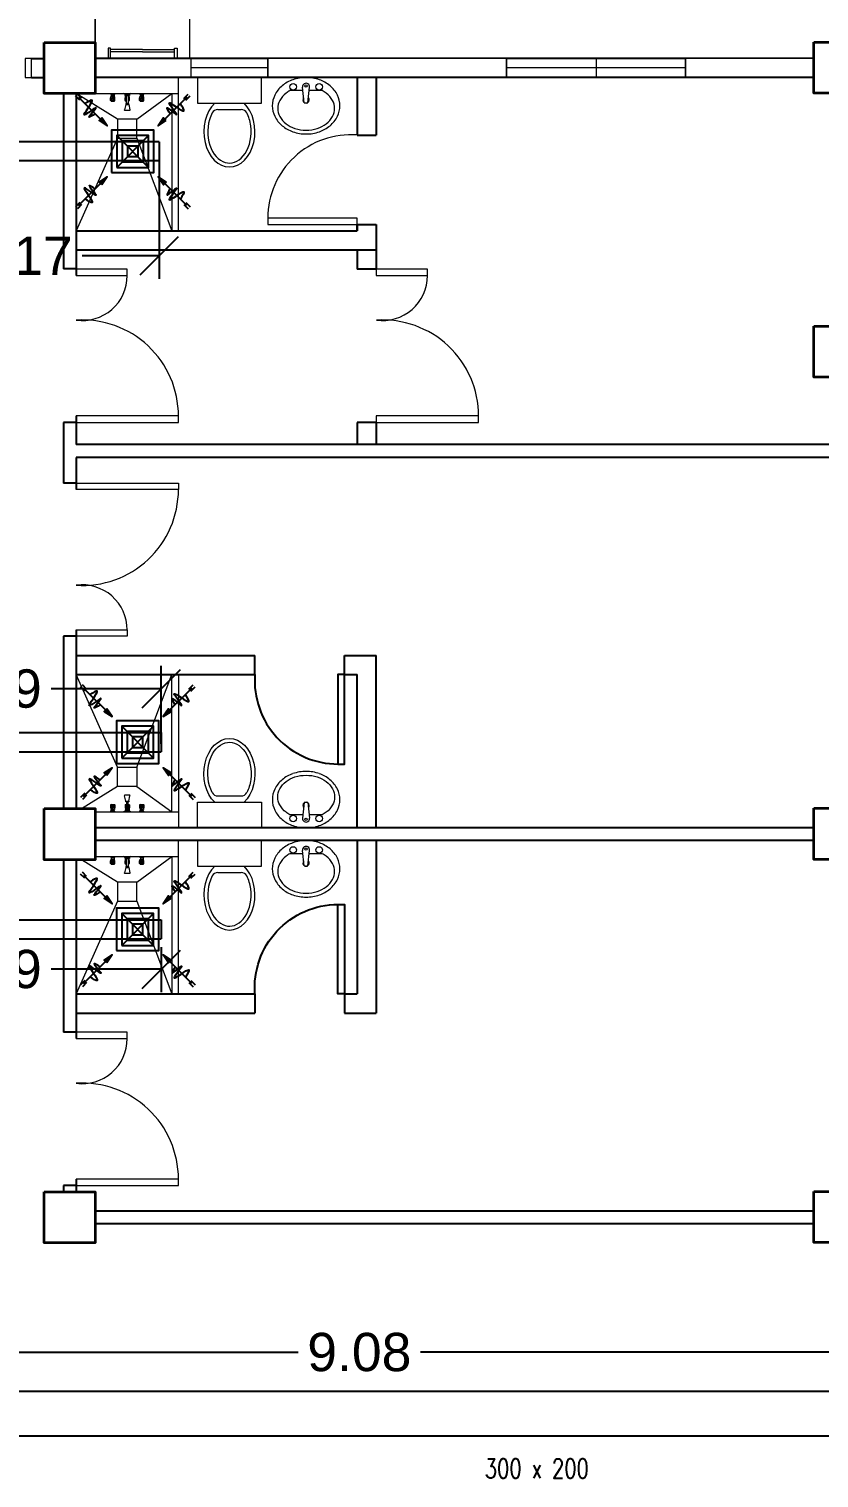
# Model space of a CAD drawing. Header units: millimetres. Extents: x 3 to 434, y 1 to 233.
# Drawn here: x 265.17 to 271.35, y 128.25 to 139.59 of the extents above; entities that cross this region are included whole.
import ezdxf

# ---------------------------------------------------------------- set-up
doc = ezdxf.new("R2010")
doc.units = ezdxf.units.MM
doc.header["$MEASUREMENT"] = 0
for name, color, linetype in [('AIR', 7, 'Continuous'), ('AIR-00', 8, 'Continuous'), ('AIR-03', 30, 'Continuous'), ('dimen', 7, 'Continuous'), ('ducting label', 7, 'Continuous'), ('exhaust', 1, 'Continuous')]:
    doc.layers.add(name, color=color, linetype=linetype)
doc.styles.add('Arch-Dim', font='simplex.shx', dxfattribs={"width": 0.75})
doc.styles.get("Standard").update_dxf_attribs({"font": 'arial.ttf'})
doc.dimstyles.new('Copy of dimension', dxfattribs={"dimtxt": 0.3, "dimasz": 0.3, "dimexe": 0.18, "dimexo": 0.0625, "dimgap": 0.09, "dimtad": 0, "dimzin": 0, "dimdsep": 46, "dimtxsty": 'Standard', "dimblk": 'OBLIQUE', "dimcen": 0.09, "dimclrd": 256, "dimclre": 256, "dimclrt": 256, "dimadec": 0, "dimazin": 0, "dimtfac": 1, "dimtofl": 0, "dimtmove": 0, "dimatfit": 3, "dimldrblk": 'OBLIQUE', "dimfxl": 1, "dimtolj": 1, "dimtzin": 0, "dimarcsym": 0})

# ---------------------------------------------------------------- blocks, each defined once
blk = doc.blocks.new('dr 700')
at = {"ltscale": 0.03}
blk.add_lwpolyline([(0, 0), (0.05, 0), (0.05, 0.7), (0, 0.7)], close=True, dxfattribs=at)
blk.add_arc((0.05, 0.048), 0.652, 355.7578, 90, dxfattribs=at)
blk = doc.blocks.new('GRILL-C-IN')
at = {"layer": 'AIR-00', "ltscale": 3}
for p, q in [((-0.623, 0.601), (-0.674, 0.651)), ((-0.601, 0.623), (-0.651, 0.674)), ((-0.637, 0.637), (-0.3, 0.3)), ((0.637, 0.637), (0.3, 0.3)), ((0.601, 0.623), (0.651, 0.674)), ((0.623, 0.601), (0.674, 0.651)), ((-0.637, -0.637), (-0.3, -0.3)), ((0.637, -0.637), (0.3, -0.3)), ((-0.623, -0.601), (-0.674, -0.651)), ((-0.601, -0.623), (-0.651, -0.674)), ((0.601, -0.623), (0.651, -0.674)), ((0.623, -0.601), (0.674, -0.651))]:
    blk.add_line(p, q, dxfattribs=at)
at = {"layer": 'AIR-00', "color": 50}
for p, q in [((-0.188, 0.187), (0.187, -0.188)), ((0.187, 0.187), (-0.188, -0.188))]:
    blk.add_line(p, q, dxfattribs=at)
at = {"layer": 'AIR-00', "ltscale": 3}
for points in [[(-0.362, 0.393), (-0.393, 0.362), (-0.3, 0.3)], [(0.393, 0.362), (0.362, 0.393), (0.3, 0.3)], [(-0.362, -0.393), (-0.393, -0.362), (-0.3, -0.3)], [(0.393, -0.362), (0.362, -0.393), (0.3, -0.3)]]:
    blk.add_lwpolyline(points, close=True, dxfattribs=at)
at = {"layer": 'AIR-00', "color": 50}
for points in [[(-0.188, -0.188), (0.187, -0.188), (0.187, 0.187), (-0.188, 0.187)], [(-0.125, -0.125), (0.125, -0.125), (0.125, 0.125), (-0.125, 0.125)], [(-0.062, -0.062), (0.062, -0.062), (0.062, 0.062), (-0.062, 0.062)]]:
    blk.add_lwpolyline(points, close=True, dxfattribs=at)
at = {"layer": 'AIR-00', "ltscale": 3}
for points in [[(-0.441, 0.441), (-0.512, 0.404), (-0.432, 0.514), (-0.568, 0.43), (-0.477, 0.6), (-0.561, 0.561)], [(0.441, 0.441), (0.404, 0.512), (0.514, 0.432), (0.43, 0.568), (0.6, 0.477), (0.561, 0.561)], [(-0.441, -0.441), (-0.512, -0.404), (-0.432, -0.514), (-0.568, -0.43), (-0.477, -0.6), (-0.561, -0.561)], [(0.441, -0.441), (0.404, -0.512), (0.514, -0.432), (0.43, -0.568), (0.6, -0.477), (0.561, -0.561)]]:
    blk.add_spline(points, degree=3, dxfattribs=at)
for points in [[(-0.3, 0.3), (-0.362, 0.393), (-0.393, 0.362)], [(0.3, 0.3), (0.393, 0.362), (0.362, 0.393)], [(-0.3, -0.3), (-0.362, -0.393), (-0.393, -0.362)], [(0.3, -0.3), (0.393, -0.362), (0.362, -0.393)]]:
    blk.add_solid(points, dxfattribs=at)
at = {"layer": 'AIR-03', "color": 6}
blk.add_lwpolyline([(-0.25, -0.25), (0.25, -0.25), (0.25, 0.25), (-0.25, 0.25)], close=True, dxfattribs=at)
blk = doc.blocks.new('_Oblique')
at = {"color": 0, "linetype": 'ByBlock', "lineweight": -2}
blk.add_line((-0.5, -0.5), (0.5, 0.5), dxfattribs=at)
blk = doc.blocks.new('*D48')
at = {"layer": 'Defpoints', "color": 0, "transparency": 16777216}
for p in [(264.015, 138.636), (266.186, 138.636), (266.186, 137.819)]:
    blk.add_point(p, dxfattribs=at)
at = {"layer": 'dimen', "lineweight": -2, "transparency": 16777216}
for p, q in [((264.015, 138.574), (264.015, 137.639)), ((266.186, 138.574), (266.186, 137.639)), ((264.015, 137.819), (264.618, 137.819)), ((266.186, 137.819), (265.583, 137.819))]:
    blk.add_line(p, q, dxfattribs=at)
at = {"layer": 'dimen', "lineweight": -2, "transparency": 16777216, "xscale": 0.3, "yscale": 0.3, "zscale": 0.3, "rotation": 180}
blk.add_blockref('_Oblique', (264.015, 137.819), dxfattribs=at)
at = {"layer": 'dimen', "lineweight": -2, "transparency": 16777216, "xscale": 0.3, "yscale": 0.3, "zscale": 0.3}
blk.add_blockref('_Oblique', (266.186, 137.819), dxfattribs=at)
at = {"layer": 'dimen', "transparency": 16777216, "insert": (265.101, 137.819), "char_height": 0.3, "attachment_point": 5}
blk.add_mtext('\\A1;2.17', dxfattribs=at)
blk = doc.blocks.new('*D51')
at = {"layer": 'Defpoints', "color": 0, "transparency": 16777216}
for p in [(266.202, 134.428), (263.515, 133.935), (266.202, 133.935)]:
    blk.add_point(p, dxfattribs=at)
at = {"layer": 'dimen', "lineweight": -2, "transparency": 16777216}
for p, q in [((263.515, 133.998), (263.515, 134.608)), ((266.202, 133.998), (266.202, 134.608)), ((263.515, 134.428), (264.376, 134.428)), ((266.202, 134.428), (265.341, 134.428))]:
    blk.add_line(p, q, dxfattribs=at)
at = {"layer": 'dimen', "lineweight": -2, "transparency": 16777216, "xscale": 0.3, "yscale": 0.3, "zscale": 0.3, "rotation": 180}
blk.add_blockref('_Oblique', (263.515, 134.428), dxfattribs=at)
at = {"layer": 'dimen', "lineweight": -2, "transparency": 16777216, "xscale": 0.3, "yscale": 0.3, "zscale": 0.3}
blk.add_blockref('_Oblique', (266.202, 134.428), dxfattribs=at)
at = {"layer": 'dimen', "transparency": 16777216, "insert": (264.859, 134.428), "char_height": 0.3, "attachment_point": 5}
blk.add_mtext('\\A1;2.69', dxfattribs=at)
blk = doc.blocks.new('*D53')
at = {"layer": 'Defpoints', "color": 0, "transparency": 16777216}
for p in [(263.515, 132.469), (266.202, 132.469), (266.202, 132.232)]:
    blk.add_point(p, dxfattribs=at)
at = {"layer": 'dimen', "lineweight": -2, "transparency": 16777216}
for p, q in [((263.515, 132.406), (263.515, 132.052)), ((266.202, 132.406), (266.202, 132.052)), ((263.515, 132.232), (264.376, 132.232)), ((266.202, 132.232), (265.341, 132.232))]:
    blk.add_line(p, q, dxfattribs=at)
at = {"layer": 'dimen', "lineweight": -2, "transparency": 16777216, "xscale": 0.3, "yscale": 0.3, "zscale": 0.3, "rotation": 180}
blk.add_blockref('_Oblique', (263.515, 132.232), dxfattribs=at)
at = {"layer": 'dimen', "lineweight": -2, "transparency": 16777216, "xscale": 0.3, "yscale": 0.3, "zscale": 0.3}
blk.add_blockref('_Oblique', (266.202, 132.232), dxfattribs=at)
at = {"layer": 'dimen', "transparency": 16777216, "insert": (264.859, 132.232), "char_height": 0.3, "attachment_point": 5}
blk.add_mtext('\\A1;2.69', dxfattribs=at)
blk = doc.blocks.new('*D71')
at = {"layer": 'Defpoints', "color": 0, "transparency": 16777216}
for p in [(272.291, 129.233), (272.291, 129.027), (263.215, 128.377)]:
    blk.add_point(p, dxfattribs=at)
at = {"layer": 'dimen', "lineweight": -2, "transparency": 16777216}
for p, q in [((263.215, 128.44), (263.215, 129.413)), ((272.291, 129.09), (272.291, 129.413)), ((263.215, 129.233), (267.273, 129.233)), ((272.291, 129.233), (268.233, 129.233))]:
    blk.add_line(p, q, dxfattribs=at)
at = {"layer": 'dimen', "lineweight": -2, "transparency": 16777216, "xscale": 0.3, "yscale": 0.3, "zscale": 0.3, "rotation": 180}
blk.add_blockref('_Oblique', (263.215, 129.233), dxfattribs=at)
at = {"layer": 'dimen', "lineweight": -2, "transparency": 16777216, "xscale": 0.3, "yscale": 0.3, "zscale": 0.3}
blk.add_blockref('_Oblique', (272.291, 129.233), dxfattribs=at)
at = {"layer": 'dimen', "transparency": 16777216, "insert": (267.753, 129.233), "char_height": 0.3, "attachment_point": 5}
blk.add_mtext('\\A1;9.08', dxfattribs=at)

msp = doc.modelspace()

# ---------------------------------------------------------------- linework, layer by layer
at = {"color": 8, "lineweight": 9}
for p, q in [((266.426, 139.364), (266.426, 139.839)), ((265.806, 139.444), (265.786, 139.444)), ((265.786, 139.444), (265.786, 139.364)), ((265.806, 139.364), (265.806, 139.444)), ((266.306, 139.364), (266.306, 139.444)), ((266.306, 139.444), (266.326, 139.444)), ((266.326, 139.444), (266.326, 139.364)), ((265.686, 139.364), (266.486, 139.364)), ((266.056, 139.434), (265.806, 139.434)), ((266.056, 139.414), (265.806, 139.414)), ((266.056, 139.434), (266.306, 139.434)), ((266.056, 139.414), (266.306, 139.414)), ((266.436, 139.214), (266.436, 139.364)), ((267.036, 139.364), (266.436, 139.364)), ((267.036, 139.214), (267.036, 139.364)), ((268.906, 139.364), (268.906, 139.214)), ((269.606, 139.364), (269.606, 139.214)), ((270.306, 139.214), (270.306, 139.364)), ((265.781, 139.214), (266.381, 139.214)), ((266.381, 139.214), (266.981, 139.214)), ((267.036, 139.289), (266.436, 139.289)), ((266.486, 139.214), (266.486, 139.014)), ((266.986, 139.214), (266.486, 139.214)), ((266.986, 139.014), (266.986, 139.214)), ((270.306, 139.289), (268.906, 139.289)), ((267.312, 139.112), (267.21, 139.112)), ((267.322, 139.016), (267.308, 139.138)), ((267.351, 139.016), (267.364, 139.138)), ((265.686, 139.089), (266.336, 139.089)), ((265.806, 139.089), (265.84, 139.089)), ((265.806, 139.088), (265.806, 139.089)), ((265.806, 139.088), (265.84, 139.088)), ((265.806, 139.088), (265.809, 139.082)), ((265.806, 139.056), (265.808, 139.06)), ((265.806, 139.034), (265.806, 139.056)), ((265.806, 139.034), (265.839, 139.034)), ((265.81, 139.032), (265.806, 139.034)), ((265.809, 139.082), (265.836, 139.082)), ((265.809, 139.067), (265.809, 139.07)), ((265.809, 139.07), (265.836, 139.07)), ((265.809, 139.067), (265.837, 139.067)), ((265.809, 139.062), (265.809, 139.067)), ((265.809, 139.056), (265.817, 139.056)), ((265.81, 139.043), (265.81, 139.055)), ((265.81, 139.032), (265.836, 139.032)), ((265.81, 139.03), (265.81, 139.032)), ((265.81, 139.03), (265.836, 139.03)), ((265.811, 139.082), (265.811, 139.07)), ((265.817, 139.043), (265.817, 139.055)), ((265.836, 139.056), (265.829, 139.056)), ((265.829, 139.043), (265.829, 139.055)), ((265.834, 139.082), (265.834, 139.07)), ((265.84, 139.088), (265.836, 139.082)), ((265.837, 139.067), (265.836, 139.07)), ((265.836, 139.043), (265.836, 139.055)), ((265.836, 139.032), (265.839, 139.034)), ((265.836, 139.03), (265.836, 139.032)), ((265.837, 139.062), (265.837, 139.067)), ((265.839, 139.056), (265.837, 139.06)), ((265.839, 139.034), (265.839, 139.056)), ((265.84, 139.088), (265.84, 139.089)), ((265.919, 139.083), (265.907, 139.089)), ((265.907, 139.089), (265.965, 139.089)), ((265.924, 139.004), (265.915, 138.962)), ((265.954, 139.083), (265.919, 139.083)), ((265.919, 139.074), (265.919, 139.083)), ((265.919, 139.083), (265.954, 139.083)), ((265.954, 139.074), (265.919, 139.074)), ((265.92, 139.056), (265.922, 139.06)), ((265.92, 139.034), (265.92, 139.056)), ((265.92, 139.034), (265.929, 139.034)), ((265.923, 139.032), (265.92, 139.034)), ((265.922, 139.067), (265.923, 139.07)), ((265.922, 139.067), (265.929, 139.067)), ((265.922, 139.062), (265.922, 139.067)), ((265.923, 139.07), (265.929, 139.07)), ((265.923, 139.056), (265.929, 139.056)), ((265.923, 139.043), (265.923, 139.055)), ((265.923, 139.032), (265.929, 139.032)), ((265.923, 139.03), (265.923, 139.032)), ((265.923, 139.03), (265.929, 139.03)), ((265.924, 139.011), (265.924, 139.004)), ((265.949, 139.011), (265.924, 139.011)), ((265.924, 139.004), (265.949, 139.004)), ((265.924, 139.004), (265.949, 139.004)), ((265.925, 139.074), (265.925, 139.07)), ((265.929, 139.011), (265.929, 139.074)), ((265.929, 139.074), (265.944, 139.074)), ((265.944, 139.074), (265.944, 139.011)), ((265.944, 139.07), (265.95, 139.07)), ((265.944, 139.067), (265.95, 139.067)), ((265.949, 139.056), (265.944, 139.056)), ((265.944, 139.034), (265.953, 139.034)), ((265.944, 139.032), (265.949, 139.032)), ((265.944, 139.03), (265.949, 139.03)), ((265.948, 139.074), (265.948, 139.07)), ((265.949, 139.043), (265.949, 139.055)), ((265.949, 139.032), (265.953, 139.034)), ((265.949, 139.03), (265.949, 139.032)), ((265.949, 139.004), (265.949, 139.011)), ((265.949, 139.004), (265.957, 138.962)), ((265.95, 139.067), (265.95, 139.07)), ((265.95, 139.062), (265.95, 139.067)), ((265.953, 139.056), (265.951, 139.06)), ((265.953, 139.034), (265.953, 139.056)), ((265.965, 139.089), (265.954, 139.083)), ((265.954, 139.083), (265.954, 139.074)), ((266.033, 139.088), (266.033, 139.089)), ((266.033, 139.089), (266.067, 139.089)), ((266.033, 139.088), (266.036, 139.082)), ((266.033, 139.088), (266.067, 139.088)), ((266.033, 139.056), (266.035, 139.06)), ((266.033, 139.034), (266.033, 139.056)), ((266.037, 139.032), (266.033, 139.034)), ((266.033, 139.034), (266.067, 139.034)), ((266.036, 139.082), (266.064, 139.082)), ((266.036, 139.067), (266.037, 139.07)), ((266.036, 139.062), (266.036, 139.067)), ((266.036, 139.067), (266.064, 139.067)), ((266.037, 139.07), (266.063, 139.07)), ((266.037, 139.056), (266.044, 139.056)), ((266.037, 139.043), (266.037, 139.055)), ((266.037, 139.03), (266.037, 139.032)), ((266.037, 139.032), (266.063, 139.032)), ((266.037, 139.03), (266.063, 139.03)), ((266.039, 139.082), (266.039, 139.07)), ((266.044, 139.042), (266.044, 139.055)), ((266.063, 139.056), (266.056, 139.056)), ((266.056, 139.042), (266.056, 139.055)), ((266.061, 139.082), (266.061, 139.07)), ((266.064, 139.067), (266.063, 139.07)), ((266.063, 139.043), (266.063, 139.055)), ((266.063, 139.032), (266.067, 139.034)), ((266.063, 139.03), (266.063, 139.032)), ((266.067, 139.088), (266.064, 139.082)), ((266.064, 139.062), (266.064, 139.067)), ((266.067, 139.056), (266.064, 139.06)), ((266.067, 139.088), (266.067, 139.089)), ((266.067, 139.034), (266.067, 139.056)), ((266.486, 139.014), (266.986, 139.014)), ((265.956, 138.957), (265.917, 138.957)), ((266.646, 138.964), (266.827, 138.964)), ((265.924, 133.549), (265.915, 133.591)), ((265.956, 133.596), (265.917, 133.596)), ((265.924, 133.542), (265.924, 133.549)), ((265.924, 133.549), (265.949, 133.549)), ((265.924, 133.549), (265.949, 133.549)), ((265.949, 133.542), (265.924, 133.542)), ((265.929, 133.542), (265.929, 133.48)), ((265.944, 133.48), (265.944, 133.542)), ((265.949, 133.549), (265.957, 133.591)), ((265.949, 133.549), (265.949, 133.542)), ((266.646, 133.589), (266.827, 133.589)), ((265.686, 133.464), (266.336, 133.464)), ((265.81, 133.521), (265.806, 133.519)), ((265.806, 133.519), (265.839, 133.519)), ((265.806, 133.519), (265.806, 133.497)), ((265.806, 133.497), (265.808, 133.493)), ((265.806, 133.465), (265.809, 133.472)), ((265.806, 133.465), (265.84, 133.465)), ((265.806, 133.465), (265.806, 133.464)), ((265.806, 133.464), (265.84, 133.464)), ((265.809, 133.497), (265.817, 133.497)), ((265.809, 133.492), (265.809, 133.486)), ((265.809, 133.486), (265.809, 133.483)), ((265.809, 133.486), (265.837, 133.486)), ((265.809, 133.483), (265.836, 133.483)), ((265.809, 133.472), (265.836, 133.472)), ((265.81, 133.523), (265.836, 133.523)), ((265.81, 133.523), (265.81, 133.521)), ((265.81, 133.521), (265.836, 133.521)), ((265.81, 133.511), (265.81, 133.498)), ((265.811, 133.472), (265.811, 133.483)), ((265.817, 133.511), (265.817, 133.499)), ((265.829, 133.511), (265.829, 133.499)), ((265.836, 133.497), (265.829, 133.497)), ((265.834, 133.472), (265.834, 133.483)), ((265.836, 133.523), (265.836, 133.521)), ((265.836, 133.521), (265.839, 133.519)), ((265.836, 133.511), (265.836, 133.498)), ((265.837, 133.486), (265.836, 133.483)), ((265.84, 133.465), (265.836, 133.472)), ((265.839, 133.497), (265.837, 133.493)), ((265.837, 133.492), (265.837, 133.486)), ((265.839, 133.519), (265.839, 133.497)), ((265.84, 133.465), (265.84, 133.464)), ((265.919, 133.47), (265.907, 133.464)), ((265.907, 133.464), (265.965, 133.464)), ((265.954, 133.48), (265.919, 133.48)), ((265.919, 133.48), (265.919, 133.47)), ((265.954, 133.47), (265.919, 133.47)), ((265.919, 133.47), (265.954, 133.47)), ((265.923, 133.521), (265.92, 133.519)), ((265.92, 133.519), (265.929, 133.519)), ((265.92, 133.519), (265.92, 133.497)), ((265.92, 133.497), (265.922, 133.493)), ((265.922, 133.492), (265.922, 133.486)), ((265.922, 133.486), (265.929, 133.486)), ((265.922, 133.486), (265.923, 133.483)), ((265.923, 133.523), (265.929, 133.523)), ((265.923, 133.523), (265.923, 133.521)), ((265.923, 133.521), (265.929, 133.521)), ((265.923, 133.511), (265.923, 133.498)), ((265.923, 133.497), (265.929, 133.497)), ((265.923, 133.483), (265.929, 133.483)), ((265.925, 133.48), (265.925, 133.483)), ((265.929, 133.48), (265.944, 133.48)), ((265.944, 133.523), (265.949, 133.523)), ((265.944, 133.521), (265.949, 133.521)), ((265.944, 133.519), (265.953, 133.519)), ((265.949, 133.497), (265.944, 133.497)), ((265.944, 133.486), (265.95, 133.486)), ((265.944, 133.483), (265.95, 133.483)), ((265.948, 133.48), (265.948, 133.483)), ((265.949, 133.523), (265.949, 133.521)), ((265.949, 133.521), (265.953, 133.519)), ((265.949, 133.511), (265.949, 133.498)), ((265.95, 133.492), (265.95, 133.486)), ((265.95, 133.486), (265.95, 133.483)), ((265.953, 133.497), (265.951, 133.493)), ((265.953, 133.519), (265.953, 133.497)), ((265.954, 133.47), (265.954, 133.48)), ((265.965, 133.464), (265.954, 133.47)), ((266.037, 133.521), (266.033, 133.519)), ((266.033, 133.519), (266.033, 133.497)), ((266.033, 133.519), (266.067, 133.519)), ((266.033, 133.497), (266.035, 133.493)), ((266.033, 133.465), (266.036, 133.472)), ((266.033, 133.465), (266.033, 133.464)), ((266.033, 133.465), (266.067, 133.465)), ((266.033, 133.464), (266.067, 133.464)), ((266.036, 133.492), (266.036, 133.486)), ((266.036, 133.486), (266.064, 133.486)), ((266.036, 133.486), (266.037, 133.483)), ((266.036, 133.472), (266.064, 133.472)), ((266.037, 133.523), (266.037, 133.521)), ((266.037, 133.523), (266.063, 133.523)), ((266.037, 133.521), (266.063, 133.521)), ((266.037, 133.511), (266.037, 133.498)), ((266.037, 133.497), (266.044, 133.497)), ((266.037, 133.483), (266.063, 133.483)), ((266.039, 133.472), (266.039, 133.483)), ((266.044, 133.511), (266.044, 133.499)), ((266.056, 133.511), (266.056, 133.499)), ((266.063, 133.497), (266.056, 133.497)), ((266.061, 133.472), (266.061, 133.483)), ((266.063, 133.523), (266.063, 133.521)), ((266.063, 133.521), (266.067, 133.519)), ((266.063, 133.511), (266.063, 133.498)), ((266.064, 133.486), (266.063, 133.483)), ((266.067, 133.497), (266.064, 133.493)), ((266.064, 133.492), (266.064, 133.486)), ((266.067, 133.465), (266.064, 133.472)), ((266.067, 133.519), (266.067, 133.497)), ((266.067, 133.465), (266.067, 133.464)), ((266.486, 133.339), (266.486, 133.539)), ((266.486, 133.539), (266.986, 133.539)), ((266.986, 133.539), (266.986, 133.339)), ((267.322, 133.537), (267.308, 133.415)), ((267.351, 133.537), (267.364, 133.415)), ((266.986, 133.339), (266.486, 133.339)), ((266.486, 133.239), (266.486, 133.039)), ((266.986, 133.239), (266.486, 133.239)), ((266.986, 133.039), (266.986, 133.239)), ((265.686, 133.114), (266.336, 133.114)), ((265.806, 133.114), (265.84, 133.114)), ((265.806, 133.113), (265.806, 133.114)), ((265.806, 133.113), (265.84, 133.113)), ((265.806, 133.113), (265.809, 133.107)), ((265.809, 133.107), (265.836, 133.107)), ((265.809, 133.092), (265.809, 133.095)), ((265.809, 133.095), (265.836, 133.095)), ((265.809, 133.092), (265.837, 133.092)), ((265.809, 133.087), (265.809, 133.092)), ((265.811, 133.107), (265.811, 133.095)), ((265.834, 133.107), (265.834, 133.095)), ((265.84, 133.113), (265.836, 133.107)), ((265.837, 133.092), (265.836, 133.095)), ((265.837, 133.087), (265.837, 133.092)), ((265.84, 133.113), (265.84, 133.114)), ((265.919, 133.108), (265.907, 133.114)), ((265.907, 133.114), (265.965, 133.114)), ((265.954, 133.108), (265.919, 133.108)), ((265.919, 133.099), (265.919, 133.108)), ((265.919, 133.108), (265.954, 133.108)), ((265.954, 133.099), (265.919, 133.099)), ((265.922, 133.092), (265.923, 133.095)), ((265.922, 133.092), (265.929, 133.092)), ((265.922, 133.087), (265.922, 133.092)), ((265.923, 133.095), (265.929, 133.095)), ((265.925, 133.099), (265.925, 133.095)), ((265.929, 133.036), (265.929, 133.099)), ((265.929, 133.099), (265.944, 133.099)), ((265.944, 133.099), (265.944, 133.036)), ((265.944, 133.095), (265.95, 133.095)), ((265.944, 133.092), (265.95, 133.092)), ((265.948, 133.099), (265.948, 133.095)), ((265.95, 133.092), (265.95, 133.095)), ((265.95, 133.087), (265.95, 133.092)), ((265.965, 133.114), (265.954, 133.108)), ((265.954, 133.108), (265.954, 133.099)), ((266.033, 133.113), (266.033, 133.114)), ((266.033, 133.114), (266.067, 133.114)), ((266.033, 133.113), (266.036, 133.107)), ((266.033, 133.113), (266.067, 133.113)), ((266.036, 133.107), (266.064, 133.107)), ((266.036, 133.092), (266.037, 133.095)), ((266.036, 133.087), (266.036, 133.092)), ((266.036, 133.092), (266.064, 133.092)), ((266.037, 133.095), (266.063, 133.095)), ((266.039, 133.107), (266.039, 133.095)), ((266.061, 133.107), (266.061, 133.095)), ((266.064, 133.092), (266.063, 133.095)), ((266.067, 133.113), (266.064, 133.107)), ((266.064, 133.087), (266.064, 133.092)), ((266.067, 133.113), (266.067, 133.114)), ((267.312, 133.137), (267.21, 133.137)), ((267.322, 133.041), (267.308, 133.163)), ((267.351, 133.041), (267.364, 133.163)), ((265.806, 133.081), (265.808, 133.085)), ((265.806, 133.059), (265.806, 133.081)), ((265.806, 133.059), (265.839, 133.059)), ((265.81, 133.057), (265.806, 133.059)), ((265.809, 133.081), (265.817, 133.081)), ((265.81, 133.068), (265.81, 133.08)), ((265.81, 133.057), (265.836, 133.057)), ((265.81, 133.055), (265.81, 133.057)), ((265.81, 133.055), (265.836, 133.055)), ((265.817, 133.068), (265.817, 133.08)), ((265.836, 133.081), (265.829, 133.081)), ((265.829, 133.068), (265.829, 133.08)), ((265.836, 133.068), (265.836, 133.08)), ((265.836, 133.057), (265.839, 133.059)), ((265.836, 133.055), (265.836, 133.057)), ((265.839, 133.081), (265.837, 133.085)), ((265.839, 133.059), (265.839, 133.081)), ((265.924, 133.029), (265.915, 132.987)), ((265.956, 132.982), (265.917, 132.982)), ((265.92, 133.081), (265.922, 133.085)), ((265.92, 133.059), (265.92, 133.081)), ((265.92, 133.059), (265.929, 133.059)), ((265.923, 133.057), (265.92, 133.059)), ((265.923, 133.081), (265.929, 133.081)), ((265.923, 133.068), (265.923, 133.08)), ((265.923, 133.057), (265.929, 133.057)), ((265.923, 133.055), (265.923, 133.057)), ((265.923, 133.055), (265.929, 133.055)), ((265.924, 133.036), (265.924, 133.029)), ((265.949, 133.036), (265.924, 133.036)), ((265.924, 133.029), (265.949, 133.029)), ((265.924, 133.029), (265.949, 133.029)), ((265.949, 133.081), (265.944, 133.081)), ((265.944, 133.059), (265.953, 133.059)), ((265.944, 133.057), (265.949, 133.057)), ((265.944, 133.055), (265.949, 133.055)), ((265.949, 133.068), (265.949, 133.08)), ((265.949, 133.057), (265.953, 133.059)), ((265.949, 133.055), (265.949, 133.057)), ((265.949, 133.029), (265.949, 133.036)), ((265.949, 133.029), (265.957, 132.987)), ((265.953, 133.081), (265.951, 133.085)), ((265.953, 133.059), (265.953, 133.081)), ((266.033, 133.081), (266.035, 133.085)), ((266.033, 133.059), (266.033, 133.081)), ((266.037, 133.057), (266.033, 133.059)), ((266.033, 133.059), (266.067, 133.059)), ((266.037, 133.081), (266.044, 133.081)), ((266.037, 133.068), (266.037, 133.08)), ((266.037, 133.055), (266.037, 133.057)), ((266.037, 133.057), (266.063, 133.057)), ((266.037, 133.055), (266.063, 133.055)), ((266.044, 133.067), (266.044, 133.08)), ((266.063, 133.081), (266.056, 133.081)), ((266.056, 133.067), (266.056, 133.08)), ((266.063, 133.068), (266.063, 133.08)), ((266.063, 133.057), (266.067, 133.059)), ((266.063, 133.055), (266.063, 133.057)), ((266.067, 133.081), (266.064, 133.085)), ((266.067, 133.059), (266.067, 133.081)), ((266.486, 133.039), (266.986, 133.039)), ((266.646, 132.989), (266.827, 132.989))]:
    msp.add_line(p, q, dxfattribs=at)
at = {"color": 8, "lineweight": 25}
for p, q in [((265.186, 139.364), (265.286, 139.364)), ((271.311, 139.365), (265.686, 139.364)), ((265.186, 139.214), (265.286, 139.214)), ((271.311, 139.215), (265.686, 139.215)), ((265.436, 139.089), (265.436, 137.715)), ((265.536, 139.089), (265.536, 137.664)), ((265.536, 137.715), (265.436, 137.715)), ((265.436, 136.514), (265.436, 136.29)), ((265.536, 136.514), (265.436, 136.514)), ((265.536, 136.564), (265.536, 136.34)), ((265.436, 136.29), (265.436, 136.039)), ((271.436, 136.34), (265.536, 136.34)), ((271.436, 136.24), (265.536, 136.24)), ((265.536, 136.24), (265.536, 135.989)), ((265.536, 136.039), (265.436, 136.039)), ((265.436, 134.839), (265.436, 133.49)), ((265.536, 134.839), (265.436, 134.839)), ((265.536, 134.889), (265.536, 133.49)), ((271.311, 133.34), (265.686, 133.34)), ((271.311, 133.24), (265.686, 133.24)), ((265.436, 133.09), (265.436, 131.739)), ((265.536, 133.09), (265.536, 131.689)), ((265.536, 131.739), (265.436, 131.739)), ((265.436, 130.539), (265.436, 130.49)), ((265.536, 130.539), (265.436, 130.539)), ((265.536, 130.589), (265.536, 130.49)), ((265.686, 130.34), (271.311, 130.34)), ((265.686, 130.24), (271.311, 130.24))]:
    msp.add_line(p, q, dxfattribs=at)
at = {"color": 8, "lineweight": 25, "ltscale": 0.3}
for p, q in [((267.736, 139.214), (267.736, 138.764)), ((267.886, 139.214), (267.886, 138.764)), ((265.536, 138.014), (267.736, 138.014)), ((267.736, 138.064), (267.736, 138.014)), ((267.886, 138.064), (267.886, 137.864)), ((265.536, 137.864), (267.886, 137.864)), ((265.536, 134.689), (266.936, 134.689)), ((266.936, 134.539), (266.936, 134.689)), ((267.636, 134.689), (267.886, 134.689)), ((267.636, 134.539), (267.636, 134.689)), ((267.886, 133.339), (267.886, 134.689)), ((265.536, 134.539), (266.936, 134.539)), ((267.636, 134.539), (267.736, 134.539)), ((267.736, 133.339), (267.736, 134.539)), ((267.736, 133.239), (267.736, 132.039)), ((267.886, 133.239), (267.886, 131.889)), ((265.536, 132.039), (266.936, 132.039)), ((266.936, 132.039), (266.936, 131.889)), ((267.636, 132.039), (267.736, 132.039)), ((267.636, 132.039), (267.636, 131.889)), ((265.536, 131.889), (266.936, 131.889)), ((267.636, 131.889), (267.886, 131.889))]:
    msp.add_line(p, q, dxfattribs=at)
at = {"color": 8, "lineweight": 9, "ltscale": 0.3}
for p, q in [((265.861, 138.889), (265.536, 139.089)), ((266.011, 138.889), (266.286, 139.089)), ((265.861, 138.739), (265.536, 138.014)), ((266.011, 138.739), (266.286, 138.014)), ((265.861, 133.814), (265.536, 134.539)), ((266.011, 133.814), (266.286, 134.539)), ((265.861, 133.664), (265.577, 133.489)), ((266.011, 133.664), (266.286, 133.464)), ((265.861, 132.914), (265.577, 133.089)), ((266.011, 132.914), (266.286, 133.114)), ((265.861, 132.764), (265.536, 132.039)), ((266.011, 132.764), (266.286, 132.039))]:
    msp.add_line(p, q, dxfattribs=at)
at = {"color": 8, "linetype": 'Continuous', "lineweight": 25}
for p, q in [((267.736, 138.764), (267.886, 138.764)), ((267.736, 138.014), (267.736, 138.064)), ((267.736, 138.064), (267.886, 138.064)), ((267.736, 137.864), (267.736, 137.714)), ((267.886, 137.864), (267.886, 137.714)), ((267.886, 137.714), (267.736, 137.714)), ((267.736, 136.514), (267.736, 136.339)), ((267.886, 136.514), (267.736, 136.514)), ((267.886, 136.514), (267.886, 136.339))]:
    msp.add_line(p, q, dxfattribs=at)
at = {"color": 8, "lineweight": 9, "transparency": 33554687}
msp.add_lwpolyline([(262.586, 139.364), (262.586, 140.814, -0.414214), (262.736, 140.964), (265.536, 140.964, -0.414214), (265.686, 140.814), (265.686, 139.489), (265.686, 140.139)], format="xyb", dxfattribs=at)
at = {"color": 8, "lineweight": 35}
for points in [[(265.286, 139.489), (265.686, 139.489), (265.686, 139.089), (265.286, 139.089)], [(271.311, 139.491), (271.711, 139.491), (271.711, 139.091), (271.311, 139.091)], [(271.311, 137.267), (271.711, 137.267), (271.711, 136.867), (271.311, 136.867)], [(265.286, 133.49), (265.686, 133.49), (265.686, 133.09), (265.286, 133.09)], [(271.311, 133.492), (271.711, 133.492), (271.711, 133.092), (271.311, 133.092)], [(265.286, 130.49), (265.686, 130.49), (265.686, 130.09), (265.286, 130.09)], [(271.311, 130.492), (271.711, 130.492), (271.711, 130.092), (271.311, 130.092)]]:
    msp.add_lwpolyline(points, close=True, dxfattribs=at)
at = {"color": 8, "lineweight": 13}
msp.add_lwpolyline([(265.136, 139.364), (265.136, 139.214), (265.186, 139.214), (265.186, 139.364)], close=True, dxfattribs=at)
at = {"color": 8, "lineweight": 9}
for points in [[(266.436, 139.364), (267.036, 139.364), (267.036, 139.215), (266.436, 139.215)], [(268.906, 139.364), (270.306, 139.364), (270.306, 139.214), (268.906, 139.214)]]:
    msp.add_lwpolyline(points, close=True, dxfattribs=at)
at = {"color": 8, "lineweight": 9, "ltscale": 0.3}
for points in [[(266.286, 139.089), (266.286, 138.014), (266.336, 138.014), (266.336, 139.214), (266.336, 139.214)], [(266.286, 133.464), (266.286, 134.539), (266.336, 134.539), (266.336, 133.339), (266.336, 133.339)], [(266.286, 133.114), (266.286, 132.039), (266.336, 132.039), (266.336, 133.239), (266.336, 133.239)]]:
    msp.add_lwpolyline(points, dxfattribs=at)
at = {"color": 8, "lineweight": 9}
for points in [[(267.071, 138.993, 0.11576), (267.091, 138.911, 0.104047), (267.149, 138.837, 0.090875), (267.233, 138.789, 0.083344), (267.336, 138.772, 0.083344), (267.44, 138.789, 0.090875), (267.524, 138.837, 0.104047), (267.582, 138.911, 0.11576), (267.601, 138.993, 0.11576), (267.582, 139.076, 0.104047), (267.524, 139.149, 0.090875), (267.44, 139.197, 0.083344), (267.336, 139.214, 0.083344), (267.233, 139.197, 0.090875), (267.149, 139.149, 0.104047), (267.091, 139.076, 0.11576)], [(267.071, 133.018, 0.11576), (267.091, 132.936, 0.104047), (267.149, 132.862, 0.090875), (267.233, 132.814, 0.083344), (267.336, 132.797, 0.083344), (267.44, 132.814, 0.090875), (267.524, 132.862, 0.104047), (267.582, 132.936, 0.11576), (267.601, 133.018, 0.11576), (267.582, 133.101, 0.104047), (267.524, 133.174, 0.090875), (267.44, 133.222, 0.083344), (267.336, 133.239, 0.083344), (267.233, 133.222, 0.090875), (267.149, 133.174, 0.104047), (267.091, 133.101, 0.11576)]]:
    msp.add_lwpolyline(points, format="xyb", close=True, dxfattribs=at)
for points in [[(267.114, 138.972, 0.124838), (267.13, 138.91, 0.105788), (267.179, 138.852, 0.086697), (267.249, 138.816, 0.076776), (267.336, 138.802, 0.076776), (267.424, 138.816, 0.086697), (267.494, 138.852, 0.105788), (267.543, 138.91, 0.124838), (267.559, 138.972, 0.124838), (267.543, 139.035, 0.105788), (267.494, 139.092, 0.040067), (267.463, 139.112), (267.361, 139.112, 0.040067)], [(267.114, 133.581, -0.124838), (267.13, 133.644, -0.105788), (267.179, 133.701, -0.086697), (267.249, 133.738, -0.076776), (267.336, 133.751, -0.076776), (267.424, 133.738, -0.086697), (267.494, 133.701, -0.105788), (267.543, 133.644, -0.124838), (267.559, 133.581, -0.124838), (267.543, 133.519, -0.105788), (267.494, 133.461, -0.040067), (267.463, 133.441), (267.361, 133.441, -0.040067)], [(267.312, 133.441), (267.21, 133.441, -0.040067), (267.179, 133.461, -0.105788), (267.13, 133.519, -0.124838), (267.114, 133.581, -0.124838)], [(267.114, 132.997, 0.124838), (267.13, 132.935, 0.105788), (267.179, 132.877, 0.086697), (267.249, 132.841, 0.076776), (267.336, 132.827, 0.076776), (267.424, 132.841, 0.086697), (267.494, 132.877, 0.105788), (267.543, 132.935, 0.124838), (267.559, 132.997, 0.124838), (267.543, 133.06, 0.105788), (267.494, 133.117, 0.040067), (267.463, 133.137), (267.361, 133.137, 0.040067)]]:
    msp.add_lwpolyline(points, format="xyb", dxfattribs=at)
at = {"color": 8, "lineweight": 9, "ltscale": 0.03}
for points in [[(266.011, 138.889), (265.861, 138.889), (265.861, 138.739), (266.011, 138.739)], [(266.011, 133.664), (265.861, 133.664), (265.861, 133.814), (266.011, 133.814)], [(266.011, 132.914), (265.861, 132.914), (265.861, 132.764), (266.011, 132.764)]]:
    msp.add_lwpolyline(points, close=True, dxfattribs=at)
at = {"color": 8, "lineweight": 13, "ltscale": 0.03}
for points in [[(267.736, 138.064), (267.736, 138.114), (267.036, 138.114), (267.036, 138.064)], [(265.536, 137.714), (265.536, 137.664), (265.936, 137.664), (265.936, 137.714)], [(267.886, 137.714), (267.886, 137.664), (268.286, 137.664), (268.286, 137.714)], [(265.536, 136.564), (265.536, 136.514), (266.336, 136.514), (266.336, 136.564)], [(267.886, 136.564), (267.886, 136.514), (268.686, 136.514), (268.686, 136.564)], [(265.536, 135.989), (265.536, 136.039), (266.336, 136.039), (266.336, 135.989)], [(265.536, 134.839), (265.536, 134.889), (265.936, 134.889), (265.936, 134.839)], [(265.536, 131.739), (265.536, 131.689), (265.936, 131.689), (265.936, 131.739)], [(265.536, 130.589), (265.536, 130.539), (266.336, 130.539), (266.336, 130.589)]]:
    msp.add_lwpolyline(points, close=True, dxfattribs=at)
at = {"color": 8, "lineweight": 9}
for centre, radius in [((267.235, 139.141), 0.0255), ((267.336, 139.148), 0.0095), ((267.438, 139.141), 0.0255), ((267.235, 133.412), 0.0255), ((267.438, 133.412), 0.0255), ((267.336, 133.406), 0.0095), ((267.235, 133.166), 0.0255), ((267.336, 133.173), 0.0095), ((267.438, 133.166), 0.0255)]:
    msp.add_circle(centre, radius, dxfattribs=at)
for centre, radius, start, end in [((267.318, 138.911), 0.228, 118.2037, 127.3815), ((267.336, 139.141), 0.028, 353.7545, 186.2455), ((267.245, 138.972), 0.131, 151.5364, 180), ((267.289, 138.948), 0.181, 127.3815, 151.5364), ((267.336, 139.039), 0.025, 138.7978, 233.6932), ((267.336, 139.11), 0.0948, 261.2026, 278.7974), ((267.336, 139.039), 0.025, 251.3793, 288.6207), ((267.336, 139.039), 0.025, 306.3068, 41.2022), ((266.646, 138.914), 0.05, 90, 151.8499), ((266.827, 138.914), 0.05, 28.0084, 90), ((267.336, 133.464), 0.317, 90, 109.0569), ((267.336, 133.464), 0.317, 70.9431, 90), ((267.295, 133.541), 0.228, 129.8268, 153.5873), ((267.32, 133.511), 0.267, 109.0569, 129.8268), ((267.352, 133.511), 0.267, 50.1732, 70.9431), ((267.377, 133.541), 0.228, 26.4127, 50.1732), ((266.646, 133.639), 0.05, 208.1501, 270), ((266.827, 133.639), 0.05, 270, 331.9916), ((267.257, 133.56), 0.185, 153.5873, 180), ((267.257, 133.56), 0.185, 180, 206.4127), ((267.416, 133.56), 0.185, 0, 26.4127), ((267.416, 133.56), 0.185, 333.5873, 0), ((267.295, 133.579), 0.228, 206.4127, 230.1732), ((267.336, 133.514), 0.025, 126.3068, 221.2022), ((267.336, 133.443), 0.0948, 81.2026, 98.7974), ((267.336, 133.514), 0.025, 71.3793, 108.6207), ((267.336, 133.514), 0.025, 318.7978, 53.6932), ((267.377, 133.579), 0.228, 309.8268, 333.5873), ((267.32, 133.609), 0.267, 230.1732, 250.9431), ((267.336, 133.656), 0.317, 250.9431, 270), ((267.336, 133.412), 0.028, 173.7545, 6.2455), ((267.336, 133.656), 0.317, 270, 289.0569), ((267.352, 133.609), 0.267, 289.0569, 309.8268), ((267.289, 132.973), 0.181, 127.3815, 151.5364), ((267.318, 132.936), 0.228, 118.2037, 127.3815), ((267.336, 133.166), 0.028, 353.7545, 186.2455), ((266.646, 132.939), 0.05, 90, 151.8499), ((266.827, 132.939), 0.05, 28.0084, 90), ((267.245, 132.997), 0.131, 151.5364, 180), ((267.336, 133.064), 0.025, 138.7978, 233.6932), ((267.336, 133.135), 0.0948, 261.2026, 278.7974), ((267.336, 133.064), 0.025, 251.3793, 288.6207), ((267.336, 133.064), 0.025, 306.3068, 41.2022)]:
    msp.add_arc(centre, radius, start, end, dxfattribs=at)
at = {"color": 8, "lineweight": 13, "ltscale": 0.03}
for centre, radius, start, end in [((267.688, 138.114), 0.652, 85.7578, 180), ((265.583, 137.664), 0.353, 262.3719, 0), ((267.933, 137.664), 0.353, 262.3719, 0), ((265.585, 136.564), 0.752, 0, 93.6952), ((267.935, 136.564), 0.752, 0, 93.6952), ((265.585, 135.989), 0.752, 266.3048, 0), ((265.583, 134.889), 0.353, 0, 97.6281), ((265.583, 131.689), 0.353, 262.3719, 0), ((265.585, 130.589), 0.752, 0, 93.6952)]:
    msp.add_arc(centre, radius, start, end, dxfattribs=at)
at = {"color": 8, "lineweight": 9}
for centre, major_axis, ratio, start_param, end_param in [((265.797, 139.043), (-0.00896, 0.00896), 1, 3.15309, 3.864175), ((265.805, 139.062), (0.00268, 0.00268), 1, 5.003733, 5.497675), ((265.794, 139.049), (0.0118, 0.0118), 1, 6.018417, 6.150642), ((265.806, 139.055), (0.00268, 0.00268), 1, 5.497675, 6.125314), ((265.827, 139.05), (0.00887, 0.00887), 1, 1.36743, 1.728443), ((265.82, 139.055), (-0.00268, 0.00268), 1, 0.157647, 0.785286), ((265.827, 139.043), (-0.00738, 0.00738), 1, 0.858879, 1.643677), ((265.823, 139.038), (-0.00268, 0.00268), 1, 1.643677, 3.068487), ((265.823, 139.057), (-0.00268, 0.00268), 1, -1.367654, -0.203367), ((265.818, 139.05), (0.00887, 0.00887), 1, 6.125314, 6.486327), ((265.818, 139.043), (0.00738, 0.00738), 1, 4.639283, 5.424081), ((265.825, 139.055), (-0.00268, 0.00268), 1, 3.926878, 4.554518), ((265.851, 139.049), (-0.0118, 0.0118), 1, 0.132318, 0.264544), ((265.84, 139.055), (0.00268, 0.00268), 1, 1.728443, 2.356082), ((265.848, 139.043), (0.00896, 0.00896), 1, 2.418785, 3.129871), ((265.84, 139.062), (0.00268, 0.00268), 1, 2.356082, 2.850023), ((265.911, 139.043), (-0.00896, 0.00896), 1, 3.15309, 3.864175), ((265.908, 139.049), (0.0118, 0.0118), 1, 6.018417, 6.150642), ((265.918, 139.062), (-0.00268, 0.00268), 1, 3.432937, 3.926878), ((265.919, 139.055), (-0.00268, 0.00268), 1, 3.926878, 4.554518), ((265.953, 139.055), (-0.00268, 0.00268), 1, 0.157647, 0.785286), ((265.962, 139.043), (-0.00896, 0.00896), 1, 0.847989, 1.559075), ((265.954, 139.062), (-0.00268, 0.00268), 1, 0.785286, 1.279227), ((265.965, 139.049), (0.0118, 0.0118), 1, 1.703115, 1.83534), ((266.024, 139.043), (-0.00896, 0.00896), 1, 3.15309, 3.864175), ((266.032, 139.062), (0.00268, 0.00268), 1, 5.003733, 5.497675), ((266.022, 139.049), (-0.0118, 0.0118), 1, 4.44762, 4.579846), ((266.033, 139.055), (0.00268, 0.00268), 1, 5.497675, 6.125314), ((266.048, 139.055), (-0.00268, 0.00268), 1, 0.157647, 0.785286), ((266.054, 139.043), (-0.00738, 0.00738), 1, 0.858879, 1.643677), ((266.055, 139.049), (0.00887, 0.00887), 1, 1.36743, 1.728443), ((266.05, 139.038), (-0.00268, 0.00268), 1, 1.643677, 3.068487), ((266.05, 139.057), (-0.00268, 0.00268), 1, -1.367654, -0.203367), ((266.045, 139.049), (0.00887, 0.00887), 1, 6.125314, 6.486327), ((266.046, 139.043), (0.00738, 0.00738), 1, 4.639283, 5.424081), ((266.052, 139.055), (-0.00268, 0.00268), 1, 3.926878, 4.554518), ((266.067, 139.055), (0.00268, 0.00268), 1, 1.728443, 2.356082), ((266.076, 139.043), (0.00896, 0.00896), 1, 2.418785, 3.129871), ((266.068, 139.062), (0.00268, 0.00268), 1, 2.356082, 2.850023), ((266.078, 139.049), (-0.0118, 0.0118), 1, 0.132318, 0.264544), ((266.736, 138.789), (0, 0.275), 0.727273, 0.612555, 5.670631), ((265.954, 138.96), (0.00268, 0.00268), 1, 4.495711, 5.865773), ((265.919, 133.593), (0.00268, -0.00268), 1, 2.92514, 4.295202), ((265.805, 133.087), (0.00268, 0.00268), 1, 5.003733, 5.497675), ((265.823, 133.082), (-0.00268, 0.00268), 1, -1.367654, -0.203367), ((265.84, 133.087), (0.00268, 0.00268), 1, 2.356082, 2.850023), ((265.918, 133.087), (-0.00268, 0.00268), 1, 3.432937, 3.926878), ((265.954, 133.087), (-0.00268, 0.00268), 1, 0.785286, 1.279227), ((266.032, 133.087), (0.00268, 0.00268), 1, 5.003733, 5.497675), ((266.05, 133.082), (-0.00268, 0.00268), 1, -1.367654, -0.203367), ((266.068, 133.087), (0.00268, 0.00268), 1, 2.356082, 2.850023), ((265.797, 133.068), (-0.00896, 0.00896), 1, 3.15309, 3.864175), ((265.794, 133.074), (0.0118, 0.0118), 1, 6.018417, 6.150642), ((265.806, 133.08), (0.00268, 0.00268), 1, 5.497675, 6.125314), ((265.827, 133.075), (0.00887, 0.00887), 1, 1.36743, 1.728443), ((265.82, 133.08), (-0.00268, 0.00268), 1, 0.157647, 0.785286), ((265.827, 133.068), (-0.00738, 0.00738), 1, 0.858879, 1.643677), ((265.823, 133.063), (-0.00268, 0.00268), 1, 1.643677, 3.068487), ((265.818, 133.075), (0.00887, 0.00887), 1, 6.125314, 6.486327), ((265.818, 133.068), (0.00738, 0.00738), 1, 4.639283, 5.424081), ((265.825, 133.08), (-0.00268, 0.00268), 1, 3.926878, 4.554518), ((265.851, 133.074), (-0.0118, 0.0118), 1, 0.132318, 0.264544), ((265.84, 133.08), (0.00268, 0.00268), 1, 1.728443, 2.356082), ((265.848, 133.068), (0.00896, 0.00896), 1, 2.418785, 3.129871), ((265.911, 133.068), (-0.00896, 0.00896), 1, 3.15309, 3.864175), ((265.908, 133.074), (0.0118, 0.0118), 1, 6.018417, 6.150642), ((265.919, 133.08), (-0.00268, 0.00268), 1, 3.926878, 4.554518), ((265.953, 133.08), (-0.00268, 0.00268), 1, 0.157647, 0.785286), ((265.962, 133.068), (-0.00896, 0.00896), 1, 0.847989, 1.559075), ((265.965, 133.074), (0.0118, 0.0118), 1, 1.703115, 1.83534), ((265.954, 132.985), (0.00268, 0.00268), 1, 4.495711, 5.865773), ((266.024, 133.068), (-0.00896, 0.00896), 1, 3.15309, 3.864175), ((266.022, 133.074), (-0.0118, 0.0118), 1, 4.44762, 4.579846), ((266.033, 133.08), (0.00268, 0.00268), 1, 5.497675, 6.125314), ((266.048, 133.08), (-0.00268, 0.00268), 1, 0.157647, 0.785286), ((266.054, 133.068), (-0.00738, 0.00738), 1, 0.858879, 1.643677), ((266.055, 133.074), (0.00887, 0.00887), 1, 1.36743, 1.728443), ((266.05, 133.063), (-0.00268, 0.00268), 1, 1.643677, 3.068487), ((266.045, 133.074), (0.00887, 0.00887), 1, 6.125314, 6.486327), ((266.046, 133.068), (0.00738, 0.00738), 1, 4.639283, 5.424081), ((266.052, 133.08), (-0.00268, 0.00268), 1, 3.926878, 4.554518), ((266.067, 133.08), (0.00268, 0.00268), 1, 1.728443, 2.356082), ((266.076, 133.068), (0.00896, 0.00896), 1, 2.418785, 3.129871), ((266.078, 133.074), (-0.0118, 0.0118), 1, 0.132318, 0.264544), ((266.736, 132.814), (0, 0.275), 0.727273, 0.612555, 5.670631)]:
    msp.add_ellipse(centre, major_axis=major_axis, ratio=ratio, start_param=start_param, end_param=end_param, dxfattribs=at)
at = {"color": 8, "lineweight": 9, "extrusion": (4.99074e-41, -2.88216e-41, -1)}
for centre in [(265.919, 138.96), (265.919, 132.985)]:
    msp.add_ellipse(centre, major_axis=(0.00268, 0.00268), ratio=1, start_param=2.92514, end_param=4.295202, dxfattribs=at)
at = {"color": 8, "lineweight": 9, "extrusion": (0, 0, -1)}
msp.add_ellipse((266.736, 133.764), major_axis=(0, -0.275), ratio=0.727273, start_param=0.612555, end_param=5.670631, dxfattribs=at)
at = {"color": 8, "lineweight": 9, "extrusion": (4.99074e-41, 2.88216e-41, -1)}
for centre, major_axis, start_param, end_param in [((265.954, 133.593), (0.00268, 0.00268), 6.066508, 7.43657), ((265.797, 133.51), (0.00896, -0.00896), -1.559299, -0.848214), ((265.794, 133.504), (0.0118, -0.0118), -0.264769, -0.132543), ((265.805, 133.492), (0.00268, 0.00268), 0.291344, 0.785286), ((265.806, 133.498), (0.00268, -0.00268), -0.785511, -0.157871), ((265.827, 133.51), (0.00738, 0.00738), 4.000472, 4.78527), ((265.82, 133.499), (0.00268, 0.00268), 3.299239, 3.926878), ((265.827, 133.504), (0.00887, -0.00887), 1.36743, 1.728443), ((265.823, 133.515), (0.00268, 0.00268), 4.78527, 6.21008), ((265.823, 133.496), (0.00268, -0.00268), 0.203142, 1.36743), ((265.818, 133.51), (0.00738, -0.00738), 4.639283, 5.424081), ((265.818, 133.504), (0.00887, 0.00887), 1.412925, 1.773938), ((265.825, 133.499), (0.00268, 0.00268), 0.785286, 1.412925), ((265.848, 133.51), (0.00896, 0.00896), 3.989582, 4.700667), ((265.84, 133.498), (0.00268, 0.00268), 3.299239, 3.926878), ((265.851, 133.504), (0.0118, -0.0118), 1.703115, 1.83534), ((265.84, 133.492), (0.00268, 0.00268), 3.926878, 4.42082), ((265.911, 133.51), (0.00896, 0.00896), 0.011497, 0.722582), ((265.908, 133.504), (0.0118, 0.0118), 1.306028, 1.438253), ((265.919, 133.498), (0.00268, -0.00268), -0.785511, -0.157871), ((265.918, 133.492), (0.00268, -0.00268), -1.279452, -0.785511), ((265.962, 133.51), (0.00896, -0.00896), 2.418785, 3.129871), ((265.953, 133.498), (0.00268, 0.00268), 3.299239, 3.926878), ((265.965, 133.504), (0.0118, 0.0118), 3.273911, 3.406137), ((265.954, 133.492), (0.00268, 0.00268), 3.926878, 4.42082), ((266.024, 133.51), (0.00896, -0.00896), -1.559299, -0.848214), ((266.022, 133.504), (0.0118, -0.0118), -0.264769, -0.132543), ((266.032, 133.492), (0.00268, -0.00268), -1.279452, -0.785511), ((266.033, 133.498), (0.00268, 0.00268), 0.785286, 1.412925), ((266.054, 133.51), (0.00738, 0.00738), 4.000472, 4.78527), ((266.048, 133.499), (0.00268, 0.00268), 3.299239, 3.926878), ((266.055, 133.504), (0.00887, 0.00887), 2.938226, 3.299239), ((266.05, 133.515), (0.00268, -0.00268), 3.214474, 4.639283), ((266.05, 133.496), (0.00268, -0.00268), 0.203142, 1.36743), ((266.046, 133.51), (0.00738, 0.00738), 6.21008, 6.994878), ((266.045, 133.504), (0.00887, -0.00887), -0.157871, 0.203142), ((266.052, 133.499), (0.00268, 0.00268), 0.785286, 1.412925), ((266.076, 133.51), (0.00896, -0.00896), 2.418785, 3.129871), ((266.067, 133.498), (0.00268, -0.00268), 1.728443, 2.356082), ((266.078, 133.504), (0.0118, -0.0118), 1.703115, 1.83534), ((266.068, 133.492), (0.00268, -0.00268), 2.356082, 2.850023)]:
    msp.add_ellipse(centre, major_axis=major_axis, ratio=1, start_param=start_param, end_param=end_param, dxfattribs=at)
at = {"color": 8, "lineweight": 9}
for points in [[(266.602, 138.938), (266.593, 138.921), (266.585, 138.903), (266.559, 138.812), (266.564, 138.725), (266.621, 138.593), (266.671, 138.552), (266.77, 138.538), (266.822, 138.564), (266.896, 138.676), (266.914, 138.759), (266.898, 138.873), (266.887, 138.908), (266.871, 138.938)], [(266.602, 133.616), (266.593, 133.632), (266.585, 133.65), (266.559, 133.741), (266.564, 133.828), (266.621, 133.96), (266.671, 134.001), (266.77, 134.015), (266.822, 133.989), (266.896, 133.878), (266.914, 133.794), (266.898, 133.68), (266.887, 133.645), (266.871, 133.616)], [(266.602, 132.963), (266.593, 132.946), (266.585, 132.928), (266.559, 132.837), (266.564, 132.75), (266.621, 132.618), (266.671, 132.577), (266.77, 132.563), (266.822, 132.589), (266.896, 132.701), (266.914, 132.784), (266.898, 132.898), (266.887, 132.933), (266.871, 132.963)]]:
    msp.add_open_spline(points, degree=3, knots=[0.937253, 0.937253, 0.937253, 0.937253, 1.185372, 1.185372, 2.113864, 2.113864, 3.042356, 3.042356, 3.970847, 3.970847, 4.899339, 4.899339, 5.346062, 5.346062, 5.346062, 5.346062], dxfattribs=at)
at = {"layer": 'exhaust'}
for p, q in [((266.186, 138.711), (264.015, 138.711)), ((266.186, 138.711), (266.186, 138.561)), ((266.186, 138.561), (264.015, 138.561)), ((263.615, 134.085), (266.202, 134.085)), ((266.202, 134.085), (266.202, 133.935)), ((263.515, 133.935), (266.202, 133.935)), ((263.615, 132.619), (266.202, 132.619)), ((266.202, 132.619), (266.202, 132.469)), ((263.515, 132.469), (266.202, 132.469)), ((272.591, 128.927), (263.515, 128.927)), ((286.581, 128.577), (263.415, 128.577))]:
    msp.add_line(p, q, dxfattribs=at)

# ---------------------------------------------------------------- block references
at = {"color": 8, "lineweight": 13, "ltscale": 0.3, "rotation": 180}
msp.add_blockref('dr 700', (267.636, 134.539), dxfattribs=at)
at = {"color": 8, "lineweight": 9, "ltscale": 0.3, "xscale": -1}
msp.add_blockref('dr 700', (267.636, 132.039), dxfattribs=at)
at = {"layer": 'AIR', "xscale": 0.6658363358532475, "yscale": 0.6658363358532475, "zscale": 0.6658363358532475}
for p in [(265.979, 138.636), (266.018, 134.01), (266.018, 132.544)]:
    msp.add_blockref('GRILL-C-IN', p, dxfattribs=at)

# ---------------------------------------------------------------- texts
at = {"layer": 'ducting label', "color": 240, "linetype": 'Continuous', "lineweight": 25, "true_color": 0xed1f24, "insert": (268.735, 128.398), "char_height": 0.15, "attachment_point": 1, "style": 'Arch-Dim'}
msp.add_mtext_dynamic_manual_height_columns('\\A1;300 x 200', width=1.19515, gutter_width=1.011, heights=[0], dxfattribs=at)

# ---------------------------------------------------------------- dimensions: what is measured, and where the dimension line sits
at = {"layer": 'dimen'}
for base, p1, p2, picture, middle in [((266.186, 137.819), (264.015, 138.636), (266.186, 138.636), '*D48', (265.101, 137.819)), ((266.202, 134.428), (263.515, 133.935), (266.202, 133.935), '*D51', (264.859, 134.428)), ((266.202, 132.232), (263.515, 132.469), (266.202, 132.469), '*D53', (264.859, 132.232)), ((272.291, 129.233), (263.215, 128.377), (272.291, 129.027), '*D71', (267.753, 129.233))]:
    dim = msp.add_linear_dim(base=base, p1=p1, p2=p2, dimstyle='Copy of dimension', dxfattribs=at)
    dim.commit()
    dim.dimension.update_dxf_attribs({"geometry": picture, "text_midpoint": middle})

doc.saveas('drawing.dxf')
